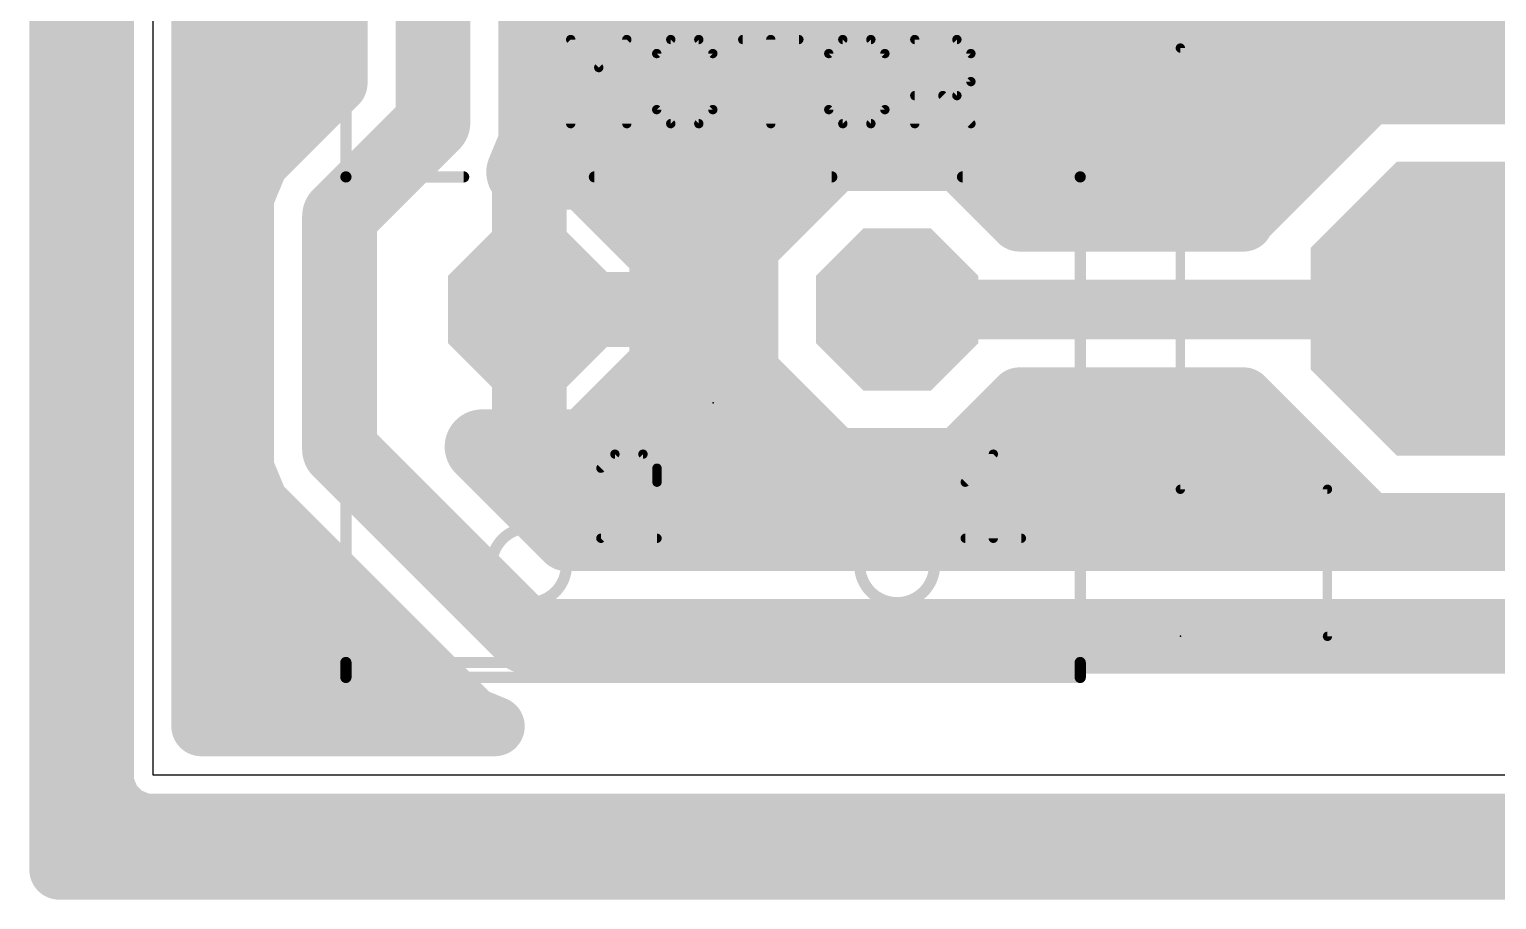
# Model space of a CAD drawing. Extents: x -2.9 to 49.9, y -3.5 to 62.6.
# Drawn here: x -2.95 to 17, y -1.68 to 10.16 of the extents above; entities that cross this region are included whole.
import ezdxf

# ---------------------------------------------------------------- set-up
doc = ezdxf.new("R2010")
doc.units = 0
for name, color, linetype in [('16', 175, 'CONTINUOUS'), ('17', 82, 'CONTINUOUS'), ('20', 251, 'CONTINUOUS'), ('21', 253, 'CONTINUOUS'), ('23', 7, 'CONTINUOUS'), ('25', 253, 'CONTINUOUS')]:
    doc.layers.add(name, color=color, linetype=linetype)

# ---------------------------------------------------------------- blocks, each defined once
blk = doc.blocks.new('OCTAGONP')
at = {"const_width": 0.5}
blk.add_lwpolyline([(-0.25, -0.1036), (-0.25, 0.1036), (-0.1036, 0.25), (0.1036, 0.25), (0.25, 0.1036), (0.25, -0.1036), (0.1036, -0.25), (-0.1036, -0.25), (-0.25, -0.1036), (-0.25, 0.1036)], dxfattribs=at)

msp = doc.modelspace()

# ---------------------------------------------------------------- linework, layer by layer
at = {"layer": '16'}
for points, const_width in [([(-2.54, -1.27), (-2.54, 62.23)], 0.8128), ([(-1.9304, 60.8286), (-1.9304, 0.1514)], 0.8128), ([(2.54, 17.78), (2.54, 8.89)], 1.016), ([(1.143, 11.4813), (1.143, 9.4687)], 1.016), ([(3.937, 8.6121), (3.937, 11.4813)], 1.016), ([(3.8354, 8.6323), (3.8354, 11.3673)], 0.8128), ([(-0.508, 0.782), (-0.508, 11.03)], 1.016), ([(-0.6096, 0.6804), (-0.6096, 10.8776)], 0.8128), ([(-2.54, 10.5664), (-1.9304, 10.5664)], 0.8128), ([(-0.6096, 10.5664), (-0.3334, 10.5664)], 0.8128), ([(-0.4632, 10.6962), (-0.0988, 10.3318)], 0.8128), ([(3.8354, 10.5664), (27.3876, 10.5664)], 0.8128), ([(-0.508, 10.16), (1.143, 10.16)], 1.016), ([(-0.0988, 10.3318), (0.3773, 10.1346)], 0.8128), ([(0.8927, 10.1346), (1.2446, 10.2804)], 0.8128), ([(1.2446, 10.2804), (1.2446, 9.4266)], 0.8128), ([(3.937, 10.16), (27.54, 10.16)], 1.016), ([(0.3773, 10.1346), (0.8927, 10.1346)], 0.8128), ([(-2.54, 9.7536), (-1.9304, 9.7536)], 0.8128), ([(-0.6096, 9.7536), (1.2446, 9.7536)], 0.8128), ([(1.143, 9.4687), (0.4787, 8.8043)], 1.016), ([(3.8354, 9.7536), (27.6741, 9.7536)], 0.8128), ([(1.2446, 9.4266), (0.5362, 8.7182)], 0.8128), ([(15.2242, 9.3764), (13.4932, 7.6454)], 1.016), ([(17.7227, 9.3764), (15.2242, 9.3764)], 1.016), ([(-0.508, 9.144), (0.8183, 9.144)], 1.016), ([(3.937, 9.144), (14.9918, 9.144)], 1.016), ([(15.2663, 9.2748), (13.5591, 7.5676)], 0.8128), ([(17.6806, 9.2748), (15.2663, 9.2748)], 0.8128), ([(2.54, 8.89), (1.27, 7.62)], 1.016), ([(-2.54, 8.9408), (-1.9304, 8.9408)], 0.8128), ([(-0.6096, 8.9408), (0.7588, 8.9408)], 0.8128), ([(0.4787, 8.8043), (0.0857, 8.4113)], 1.016), ([(3.8354, 8.9408), (14.9323, 8.9408)], 0.8128), ([(0.5362, 8.7182), (0.1718, 8.3538)], 0.8128), ([(3.7733, 8.2169), (3.937, 8.6121)], 1.016), ([(3.7264, 8.3693), (3.8354, 8.6323)], 0.8128), ([(7.9715, 8.4709), (6.7291, 7.2285)], 1.016), ([(9.7285, 8.4709), (7.9715, 8.4709)], 1.016), ([(10.554, 7.6454), (9.7285, 8.4709)], 1.016), ([(0.0857, 8.4113), (-0.127, 7.8979)], 1.016), ([(-0.508, 8.128), (-0.0317, 8.128)], 1.016), ([(0.1718, 8.3538), (-0.0254, 7.8777)], 0.8128), ([(3.85, 8.2169), (3.7733, 8.2169)], 1.016), ([(4.6864, 8.3693), (3.7264, 8.3693)], 0.8128), ([(4.6233, 8.2169), (3.85, 8.2169)], 1.016), ([(3.85, 8.2169), (3.85, 6.35)], 1.016), ([(3.85, 6.35), (3.85, 8.2169)], 1.016), ([(3.85, 8.128), (3.85, 8.128)], 1.016), ([(5.7169, 7.1233), (4.6233, 8.2169)], 1.016), ([(4.7122, 8.128), (7.6286, 8.128)], 1.016), ([(5.8693, 7.1864), (4.6864, 8.3693)], 0.8128), ([(8.0136, 8.3693), (6.8307, 7.1864)], 0.8128), ([(9.6864, 8.3693), (8.0136, 8.3693)], 0.8128), ([(10.5119, 7.5438), (9.6864, 8.3693)], 0.8128), ([(10.0714, 8.128), (13.9758, 8.128)], 1.016), ([(-2.54, 8.128), (-1.9304, 8.128)], 0.8128), ([(-0.6096, 8.128), (0.0783, 8.128)], 0.8128), ([(-0.127, 7.8979), (-0.127, 4.1671)], 1.016), ([(4.9277, 8.128), (7.7723, 8.128)], 0.8128), ([(9.9277, 8.128), (14.1195, 8.128)], 0.8128), ([(-0.0254, 7.8777), (-0.0254, 4.1873)], 0.8128), ([(1.27, 7.62), (1.27, 4.445)], 1.016), ([(13.4932, 7.6454), (10.554, 7.6454)], 1.016), ([(13.5591, 7.5438), (10.5119, 7.5438)], 0.8128), ([(13.5591, 7.5676), (13.5591, 7.5438)], 0.8128), ([(-2.54, 7.3152), (-1.9304, 7.3152)], 0.8128), ([(-0.6096, 7.3152), (-0.0254, 7.3152)], 0.8128), ([(-0.508, 7.112), (-0.127, 7.112)], 1.016), ([(3.85, 7.112), (3.85, 7.112)], 1.016), ([(5.7169, 6.35), (5.7169, 7.1233)], 1.016), ([(5.7169, 7.112), (6.7291, 7.112)], 1.016), ([(5.7405, 7.3152), (6.9595, 7.3152)], 0.8128), ([(5.8693, 5.5136), (5.8693, 7.1864)], 0.8128), ([(6.7291, 7.2285), (6.7291, 5.4715)], 1.016), ([(6.8307, 7.1864), (6.8307, 5.5136)], 0.8128), ([(-2.54, 6.5024), (-1.9304, 6.5024)], 0.8128), ([(-0.6096, 6.5024), (-0.0254, 6.5024)], 0.8128), ([(3.85, 4.4831), (3.85, 6.35)], 1.016), ([(3.85, 6.35), (3.85, 6.35)], 1.016), ([(3.85, 6.35), (3.85, 4.4831)], 1.016), ([(5.7169, 6.35), (3.85, 6.35)], 1.016), ([(3.85, 6.35), (3.85, 6.35)], 1.016), ([(3.85, 6.35), (5.7169, 6.35)], 1.016), ([(3.85, 6.35), (3.85, 6.35)], 1.016), ([(5.7169, 5.5767), (5.7169, 6.35)], 1.016), ([(5.8693, 6.5024), (6.8307, 6.5024)], 0.8128), ([(-0.508, 6.096), (-0.127, 6.096)], 1.016), ([(3.85, 6.096), (3.85, 6.096)], 1.016), ([(5.7169, 6.096), (6.7291, 6.096)], 1.016), ([(8.85, 6.35), (16.463, 6.35)], 0.8128), ([(16.463, 6.35), (16.4735, 6.3604)], 0.8128), ([(-2.54, 5.6896), (-1.9304, 5.6896)], 0.8128), ([(-0.6096, 5.6896), (-0.0254, 5.6896)], 0.8128), ([(4.6233, 4.4831), (5.7169, 5.5767)], 1.016), ([(5.8693, 5.6896), (6.8307, 5.6896)], 0.8128), ([(4.6864, 4.3307), (5.8693, 5.5136)], 0.8128), ([(6.7291, 5.4715), (7.9715, 4.2291)], 1.016), ([(6.8307, 5.5136), (8.0136, 4.3307)], 0.8128), ([(-0.508, 5.08), (-0.127, 5.08)], 1.016), ([(3.85, 5.08), (3.85, 5.08)], 1.016), ([(5.2202, 5.08), (7.1206, 5.08)], 1.016), ([(9.7285, 4.2291), (10.554, 5.0546)], 1.016), ([(9.6864, 4.3307), (10.5119, 5.1562)], 0.8128), ([(10.554, 5.0546), (13.514, 5.0546)], 1.016), ([(10.5119, 5.1562), (13.5591, 5.1562)], 0.8128), ([(13.514, 5.0546), (15.2242, 3.3444)], 1.016), ([(13.5591, 5.1562), (13.5591, 5.1532)], 0.8128), ([(13.5591, 5.1532), (15.2663, 3.446)], 0.8128), ([(-2.54, 4.8768), (-1.9304, 4.8768)], 0.8128), ([(-0.6096, 4.8768), (-0.0254, 4.8768)], 0.8128), ([(5.2325, 4.8768), (7.4675, 4.8768)], 0.8128), ([(10.2325, 4.8768), (13.8355, 4.8768)], 0.8128), ([(4.3887, 3.302), (3.2075, 4.4831)], 1.016), ([(3.2075, 4.4831), (3.85, 4.4831)], 1.016), ([(3.85, 4.4831), (4.6233, 4.4831)], 1.016), ([(1.27, 4.445), (3.81, 1.905)], 1.016), ([(-0.127, 4.1671), (0.0857, 3.6537)], 1.016), ([(-0.0254, 4.1873), (0.1718, 3.7112)], 0.8128), ([(4.3466, 3.2004), (3.2163, 4.3307)], 0.8128), ([(3.2163, 4.3307), (4.6864, 4.3307)], 0.8128), ([(7.9715, 4.2291), (9.7285, 4.2291)], 1.016), ([(8.0136, 4.3307), (9.6864, 4.3307)], 0.8128), ([(-2.54, 4.064), (-1.9304, 4.064)], 0.8128), ([(-0.508, 4.064), (-0.0843, 4.064)], 1.016), ([(-0.6096, 4.064), (0.0257, 4.064)], 0.8128), ([(3.483, 4.064), (14.6483, 4.064)], 0.8128), ([(3.6267, 4.064), (14.5046, 4.064)], 1.016), ([(0.0857, 3.6537), (2.6257, 1.1137)], 1.016), ([(0.1718, 3.7112), (2.7118, 1.1712)], 0.8128), ([(33.0763, 3.302), (4.3887, 3.302)], 1.016), ([(15.2242, 3.3444), (17.7227, 3.3444)], 1.016), ([(15.2663, 3.446), (17.6806, 3.446)], 0.8128), ([(-2.54, 3.2512), (-1.9304, 3.2512)], 0.8128), ([(-0.6096, 3.2512), (0.6318, 3.2512)], 0.8128), ([(4.2958, 3.2512), (33.1692, 3.2512)], 0.8128), ([(33.1184, 3.2004), (4.3466, 3.2004)], 0.8128), ([(-0.508, 3.048), (0.6913, 3.048)], 1.016), ([(-2.54, 2.4384), (-1.9304, 2.4384)], 0.8128), ([(-0.6096, 2.4384), (1.4446, 2.4384)], 0.8128), ([(-0.508, 2.032), (1.7073, 2.032)], 1.016), ([(3.81, 1.905), (33.655, 1.905)], 1.016), ([(-2.54, 1.6256), (-1.9304, 1.6256)], 0.8128), ([(-0.6096, 1.6256), (2.2574, 1.6256)], 0.8128), ([(2.6257, 1.1137), (2.9573, 0.782)], 1.016), ([(-0.508, 1.016), (2.7233, 1.016)], 1.016), ([(2.7118, 1.1712), (3.0762, 0.8068)], 0.8128), ([(-2.54, 0.8128), (-1.9304, 0.8128)], 0.8128), ([(2.9573, 0.782), (-0.508, 0.782)], 1.016), ([(-0.6096, 0.8128), (3.0702, 0.8128)], 0.8128), ([(3.0762, 0.8068), (3.3814, 0.6804)], 0.8128), ([(3.3814, 0.6804), (-0.6096, 0.6804)], 0.8128), ([(-2.54, 0), (-1.9304, 0)], 0.8128), ([(-1.9304, 0.1514), (-1.9304, -0.1114)], 0.8128), ([(-1.9304, -0.1114), (-1.8299, -0.3541)], 0.8128), ([(-1.8299, -0.3541), (-1.6441, -0.5399)], 0.8128), ([(-1.6441, -0.5399), (-1.4014, -0.6404)], 0.8128), ([(-1.4014, -0.6404), (48.0614, -0.6404)], 0.8128), ([(-2.54, -0.8128), (49.53, -0.8128)], 0.8128), ([(49.53, -1.27), (-2.54, -1.27)], 0.8128)]:
    msp.add_lwpolyline(points, dxfattribs=dict(at, const_width=const_width))
for points, const_width in [([(-0.508, 10.414, 1), (-0.508, 9.906)], 0.508), ([(-0.021, 10.5195, 1), (-0.1765, 10.1441)], 0.4064), ([(-0.2425, 10.1881, 1), (0.0449, 10.4755)], 0.4064), ([(1.4478, 10.2804, 1), (1.0414, 10.2804)], 0.4064), ([(1.143, 9.906, 1), (1.143, 10.414)], 0.508), ([(1.3224, 10.0926, 1), (1.1668, 10.4681)], 0.4064), ([(3.937, 10.414, 1), (3.937, 9.906)], 0.508), ([(0.3773, 10.3378, 1), (0.3773, 9.9314)], 0.4064), ([(0.2996, 9.9469, 1), (0.4551, 10.3223)], 0.4064), ([(0.8149, 10.3223, 1), (0.9704, 9.9469)], 0.4064), ([(0.8927, 9.9314, 1), (0.8927, 10.3378)], 0.4064), ([(-2.54, 9.9568, 1), (-2.54, 9.5504)], 0.4064), ([(-1.9304, 9.5504, 1), (-1.9304, 9.9568)], 0.4064), ([(-0.6096, 9.9568, 1), (-0.6096, 9.5504)], 0.4064), ([(1.3226, 9.289, 1), (0.9634, 9.6483)], 0.508), ([(1.2446, 9.5504, 1), (1.2446, 9.9568)], 0.4064), ([(3.8354, 9.9568, 1), (3.8354, 9.5504)], 0.4064), ([(1.3883, 9.2829, 1), (1.1009, 9.5703)], 0.4064), ([(15.2242, 9.6304, 1), (15.2242, 9.1224)], 0.508), ([(15.4038, 9.1968, 1), (15.0446, 9.556)], 0.508), ([(-0.508, 9.398, 1), (-0.508, 8.89)], 0.508), ([(0.8183, 8.89, 1), (0.8183, 9.398)], 0.508), ([(0.889, 9.4687, 1), (1.397, 9.4687)], 0.508), ([(1.0414, 9.4266, 1), (1.4478, 9.4266)], 0.4064), ([(3.937, 9.398, 1), (3.937, 8.89)], 0.508), ([(14.9918, 8.89, 1), (14.9918, 9.398)], 0.508), ([(15.2663, 9.478, 1), (15.2663, 9.0716)], 0.4064), ([(15.41, 9.1311, 1), (15.1226, 9.4185)], 0.4064), ([(2.7196, 8.7104, 1), (2.3604, 9.0696)], 0.508), ([(-2.54, 9.144, 1), (-2.54, 8.7376)], 0.4064), ([(-1.9304, 8.7376, 1), (-1.9304, 9.144)], 0.4064), ([(-0.6096, 9.144, 1), (-0.6096, 8.7376)], 0.4064), ([(0.2991, 8.9839, 1), (0.6583, 8.6247)], 0.508), ([(0.6583, 8.6247, 1), (0.2991, 8.9839)], 0.508), ([(0.7588, 8.7376, 1), (0.7588, 9.144)], 0.4064), ([(3.8354, 9.144, 1), (3.8354, 8.7376)], 0.4064), ([(14.9323, 8.7376, 1), (14.9323, 9.144)], 0.4064), ([(0.3925, 8.8619, 1), (0.6799, 8.5745)], 0.4064), ([(0.6799, 8.5745, 1), (0.3925, 8.8619)], 0.4064), ([(2.286, 8.89, 1), (2.794, 8.89)], 0.508), ([(4.0231, 8.5546, 1), (3.6477, 8.7101)], 0.4064), ([(4.1717, 8.5149, 1), (3.7023, 8.7093)], 0.508), ([(7.9715, 8.7249, 1), (7.9715, 8.2169)], 0.508), ([(8.1511, 8.2913, 1), (7.7919, 8.6505)], 0.508), ([(9.9081, 8.6505, 1), (9.5489, 8.2913)], 0.508), ([(9.7285, 8.2169, 1), (9.7285, 8.7249)], 0.508), ([(-0.0939, 8.5909, 1), (0.2653, 8.2317)], 0.508), ([(0.3203, 8.3141, 1), (-0.149, 8.5085)], 0.508), ([(3.683, 8.6121, 1), (4.191, 8.6121)], 0.508), ([(3.6322, 8.6323, 1), (4.0386, 8.6323)], 0.4064), ([(-0.508, 8.382, 1), (-0.508, 7.874)], 0.508), ([(-0.0317, 7.874, 1), (-0.0317, 8.382)], 0.508), ([(0.0281, 8.4975, 1), (0.3155, 8.2101)], 0.4064), ([(0.3595, 8.276, 1), (-0.0159, 8.4315)], 0.4064), ([(3.7733, 8.4709, 1), (3.7733, 7.9629)], 0.508), ([(3.7264, 8.5725, 1), (3.7264, 8.1661)], 0.4064), ([(3.5387, 8.4471, 1), (3.9142, 8.2915)], 0.4064), ([(3.85, 8.4709, 1), (3.85, 7.9629)], 0.508), ([(4.104, 8.2169, 1), (3.596, 8.2169)], 0.508), ([(4.104, 8.2169, 1), (3.596, 8.2169)], 0.508), ([(3.85, 8.382, 1), (3.85, 7.874)], 0.508), ([(3.85, 7.9629, 1), (3.85, 8.4709)], 0.508), ([(3.85, 7.874, 1), (3.85, 8.382)], 0.508), ([(4.8029, 8.3965, 1), (4.4437, 8.0373)], 0.508), ([(4.7122, 8.382, 1), (4.7122, 7.874)], 0.508), ([(4.8301, 8.513, 1), (4.5427, 8.2256)], 0.4064), ([(4.6233, 7.9629, 1), (4.6233, 8.4709)], 0.508), ([(4.6864, 8.1661, 1), (4.6864, 8.5725)], 0.4064), ([(7.6286, 7.874, 1), (7.6286, 8.382)], 0.508), ([(8.0136, 8.5725, 1), (8.0136, 8.1661)], 0.4064), ([(8.1573, 8.2256, 1), (7.8699, 8.513)], 0.4064), ([(9.8301, 8.513, 1), (9.5427, 8.2256)], 0.4064), ([(9.6864, 8.1661, 1), (9.6864, 8.5725)], 0.4064), ([(10.0714, 8.382, 1), (10.0714, 7.874)], 0.508), ([(13.9758, 7.874, 1), (13.9758, 8.382)], 0.508), ([(-2.54, 8.3312, 1), (-2.54, 7.9248)], 0.4064), ([(-1.9304, 7.9248, 1), (-1.9304, 8.3312)], 0.4064), ([(-0.6096, 8.3312, 1), (-0.6096, 7.9248)], 0.4064), ([(0.127, 7.8979, 1), (-0.381, 7.8979)], 0.508), ([(0.0783, 7.9248, 1), (0.0783, 8.3312)], 0.4064), ([(3.5386, 8.3141, 1), (4.008, 8.1197)], 0.508), ([(4.9277, 8.3312, 1), (4.9277, 7.9248)], 0.4064), ([(7.7723, 7.9248, 1), (7.7723, 8.3312)], 0.4064), ([(9.9277, 8.3312, 1), (9.9277, 7.9248)], 0.4064), ([(14.1195, 7.9248, 1), (14.1195, 8.3312)], 0.4064), ([(-0.3617, 7.9951, 1), (0.1077, 7.8007)], 0.508), ([(0.1778, 7.8777, 1), (-0.2286, 7.8777)], 0.4064), ([(-0.2131, 7.9554, 1), (0.1623, 7.7999)], 0.4064), ([(1.524, 7.62, 1), (1.016, 7.62)], 0.508), ([(1.0904, 7.7996, 1), (1.4496, 7.4404)], 0.508), ([(10.554, 7.8994, 1), (10.554, 7.3914)], 0.508), ([(10.3744, 7.4658, 1), (10.7336, 7.825)], 0.508), ([(13.3136, 7.825, 1), (13.6728, 7.4658)], 0.508), ([(13.4932, 7.3914, 1), (13.4932, 7.8994)], 0.508), ([(10.5119, 7.747, 1), (10.5119, 7.3406)], 0.4064), ([(10.3682, 7.4001, 1), (10.6556, 7.6875)], 0.4064), ([(13.7623, 7.5676, 1), (13.3559, 7.5676)], 0.4064), ([(13.4154, 7.7113, 1), (13.7027, 7.4239)], 0.4064), ([(13.5591, 7.3406, 1), (13.5591, 7.747)], 0.4064), ([(-2.54, 7.5184, 1), (-2.54, 7.112)], 0.4064), ([(-1.9304, 7.112, 1), (-1.9304, 7.5184)], 0.4064), ([(-0.6096, 7.5184, 1), (-0.6096, 7.112)], 0.4064), ([(-0.508, 7.366, 1), (-0.508, 6.858)], 0.508), ([(-0.127, 6.858, 1), (-0.127, 7.366)], 0.508), ([(-0.0254, 7.112, 1), (-0.0254, 7.5184)], 0.4064), ([(3.85, 7.366, 1), (3.85, 6.858)], 0.508), ([(3.85, 6.858, 1), (3.85, 7.366)], 0.508), ([(5.9709, 7.1233, 1), (5.4629, 7.1233)], 0.508), ([(5.7169, 7.366, 1), (5.7169, 6.858)], 0.508), ([(5.7405, 7.5184, 1), (5.7405, 7.112)], 0.4064), ([(6.0725, 7.1864, 1), (5.6661, 7.1864)], 0.4064), ([(6.9831, 7.2285, 1), (6.4751, 7.2285)], 0.508), ([(6.5495, 7.4081, 1), (6.9087, 7.0489)], 0.508), ([(7.0339, 7.1864, 1), (6.6275, 7.1864)], 0.4064), ([(6.7291, 6.858, 1), (6.7291, 7.366)], 0.508), ([(6.9595, 7.112, 1), (6.9595, 7.5184)], 0.4064), ([(13.3559, 7.5438, 1), (13.7623, 7.5438)], 0.4064), ([(5.5373, 6.9437, 1), (5.8965, 7.3029)], 0.508), ([(5.7256, 7.0427, 1), (6.013, 7.3301)], 0.4064), ([(6.687, 7.3301, 1), (6.9744, 7.0427)], 0.4064), ([(-2.54, 6.7056, 1), (-2.54, 6.2992)], 0.4064), ([(-1.9304, 6.2992, 1), (-1.9304, 6.7056)], 0.4064), ([(-0.6096, 6.7056, 1), (-0.6096, 6.2992)], 0.4064), ([(-0.0254, 6.2992, 1), (-0.0254, 6.7056)], 0.4064), ([(4.104, 6.35, 1), (3.596, 6.35)], 0.508), ([(3.85, 6.604, 1), (3.85, 6.096)], 0.508), ([(4.104, 6.35, 1), (3.596, 6.35)], 0.508), ([(3.85, 6.604, 1), (3.85, 6.096)], 0.508), ([(4.104, 6.35, 1), (3.596, 6.35)], 0.508), ([(3.85, 6.604, 1), (3.85, 6.096)], 0.508), ([(3.85, 6.604, 1), (3.85, 6.096)], 0.508), ([(3.85, 6.096, 1), (3.85, 6.604)], 0.508), ([(3.85, 6.096, 1), (3.85, 6.604)], 0.508), ([(5.9709, 6.35, 1), (5.4629, 6.35)], 0.508), ([(5.8693, 6.7056, 1), (5.8693, 6.2992)], 0.4064), ([(5.7169, 6.096, 1), (5.7169, 6.604)], 0.508), ([(5.7169, 6.096, 1), (5.7169, 6.604)], 0.508), ([(6.8307, 6.2992, 1), (6.8307, 6.7056)], 0.4064), ([(-0.508, 6.35, 1), (-0.508, 5.842)], 0.508), ([(-0.127, 5.842, 1), (-0.127, 6.35)], 0.508), ([(3.596, 6.35, 1), (4.104, 6.35)], 0.508), ([(3.596, 6.35, 1), (4.104, 6.35)], 0.508), ([(3.596, 6.35, 1), (4.104, 6.35)], 0.508), ([(3.85, 6.35, 1), (3.85, 5.842)], 0.508), ([(3.85, 5.842, 1), (3.85, 6.35)], 0.508), ([(5.4629, 6.35, 1), (5.9709, 6.35)], 0.508), ([(5.7169, 6.35, 1), (5.7169, 5.842)], 0.508), ([(6.7291, 5.842, 1), (6.7291, 6.35)], 0.508), ([(8.85, 6.5532, 1), (8.85, 6.1468)], 0.4064), ([(16.3194, 6.4937, 1), (16.6067, 6.2063)], 0.4064), ([(16.6171, 6.2167, 1), (16.3298, 6.5041)], 0.4064), ([(16.463, 6.1468, 1), (16.463, 6.5532)], 0.4064), ([(-2.54, 5.8928, 1), (-2.54, 5.4864)], 0.4064), ([(-1.9304, 5.4864, 1), (-1.9304, 5.8928)], 0.4064), ([(-0.6096, 5.8928, 1), (-0.6096, 5.4864)], 0.4064), ([(-0.0254, 5.4864, 1), (-0.0254, 5.8928)], 0.4064), ([(5.8965, 5.3971, 1), (5.5373, 5.7563)], 0.508), ([(5.8693, 5.8928, 1), (5.8693, 5.4864)], 0.4064), ([(6.8307, 5.4864, 1), (6.8307, 5.8928)], 0.4064), ([(5.4629, 5.5767, 1), (5.9709, 5.5767)], 0.508), ([(6.013, 5.3699, 1), (5.7256, 5.6573)], 0.4064), ([(6.9087, 5.6511, 1), (6.5495, 5.2919)], 0.508), ([(6.9744, 5.6573, 1), (6.687, 5.3699)], 0.4064), ([(-0.508, 5.334, 1), (-0.508, 4.826)], 0.508), ([(-0.127, 4.826, 1), (-0.127, 5.334)], 0.508), ([(3.85, 5.334, 1), (3.85, 4.826)], 0.508), ([(3.85, 4.826, 1), (3.85, 5.334)], 0.508), ([(5.2202, 5.334, 1), (5.2202, 4.826)], 0.508), ([(5.6661, 5.5136, 1), (6.0725, 5.5136)], 0.4064), ([(6.4751, 5.4715, 1), (6.9831, 5.4715)], 0.508), ([(6.6275, 5.5136, 1), (7.0339, 5.5136)], 0.4064), ([(7.1206, 4.826, 1), (7.1206, 5.334)], 0.508), ([(10.554, 5.3086, 1), (10.554, 4.8006)], 0.508), ([(10.5119, 5.3594, 1), (10.5119, 4.953)], 0.4064), ([(10.7336, 4.875, 1), (10.3744, 5.2342)], 0.508), ([(10.6556, 5.0125, 1), (10.3682, 5.2999)], 0.4064), ([(13.6936, 5.2342, 1), (13.3344, 4.875)], 0.508), ([(13.7623, 5.1562, 1), (13.3559, 5.1562)], 0.4064), ([(13.7027, 5.2969, 1), (13.4154, 5.0096)], 0.4064), ([(13.514, 4.8006, 1), (13.514, 5.3086)], 0.508), ([(13.5591, 4.953, 1), (13.5591, 5.3594)], 0.4064), ([(-2.54, 5.08, 1), (-2.54, 4.6736)], 0.4064), ([(-1.9304, 4.6736, 1), (-1.9304, 5.08)], 0.4064), ([(-0.6096, 5.08, 1), (-0.6096, 4.6736)], 0.4064), ([(-0.0254, 4.6736, 1), (-0.0254, 5.08)], 0.4064), ([(5.2325, 5.08, 1), (5.2325, 4.6736)], 0.4064), ([(7.4675, 4.6736, 1), (7.4675, 5.08)], 0.4064), ([(10.2325, 5.08, 1), (10.2325, 4.6736)], 0.4064), ([(13.3559, 5.1532, 1), (13.7623, 5.1532)], 0.4064), ([(13.8355, 4.6736, 1), (13.8355, 5.08)], 0.4064), ([(3.3872, 4.6627, 1), (3.0279, 4.3035)], 0.508), ([(3.2075, 4.7371, 1), (3.2075, 4.2291)], 0.508), ([(3.85, 4.7371, 1), (3.85, 4.2291)], 0.508), ([(3.85, 4.2291, 1), (3.85, 4.7371)], 0.508), ([(4.6233, 4.2291, 1), (4.6233, 4.7371)], 0.508), ([(1.4496, 4.6246, 1), (1.0904, 4.2654)], 0.508), ([(4.4437, 4.6627, 1), (4.8029, 4.3035)], 0.508), ([(0.1077, 4.2643, 1), (-0.3617, 4.0699)], 0.508), ([(0.1623, 4.2651, 1), (-0.2131, 4.1096)], 0.4064), ([(1.016, 4.445, 1), (1.524, 4.445)], 0.508), ([(3.3599, 4.4744, 1), (3.0726, 4.187)], 0.4064), ([(3.2163, 4.5339, 1), (3.2163, 4.1275)], 0.4064), ([(3.596, 4.4831, 1), (4.104, 4.4831)], 0.508), ([(3.596, 4.4831, 1), (4.104, 4.4831)], 0.508), ([(4.5427, 4.4744, 1), (4.8301, 4.187)], 0.4064), ([(4.6864, 4.1275, 1), (4.6864, 4.5339)], 0.4064), ([(7.9715, 4.4831, 1), (7.9715, 3.9751)], 0.508), ([(7.7919, 4.0495, 1), (8.1511, 4.4087)], 0.508), ([(8.0136, 4.5339, 1), (8.0136, 4.1275)], 0.4064), ([(7.8699, 4.187, 1), (8.1573, 4.4744)], 0.4064), ([(9.5489, 4.4087, 1), (9.9081, 4.0495)], 0.508), ([(9.5427, 4.4744, 1), (9.8301, 4.187)], 0.4064), ([(9.7285, 3.9751, 1), (9.7285, 4.4831)], 0.508), ([(9.6864, 4.1275, 1), (9.6864, 4.5339)], 0.4064), ([(-2.54, 4.2672, 1), (-2.54, 3.8608)], 0.4064), ([(-1.9304, 3.8608, 1), (-1.9304, 4.2672)], 0.4064), ([(-0.508, 4.318, 1), (-0.508, 3.81)], 0.508), ([(-0.6096, 4.2672, 1), (-0.6096, 3.8608)], 0.4064), ([(-0.381, 4.1671, 1), (0.127, 4.1671)], 0.508), ([(-0.2286, 4.1873, 1), (0.1778, 4.1873)], 0.4064), ([(-0.0843, 3.81, 1), (-0.0843, 4.318)], 0.508), ([(0.0257, 3.8608, 1), (0.0257, 4.2672)], 0.4064), ([(3.483, 4.2672, 1), (3.483, 3.8608)], 0.4064), ([(3.6267, 4.318, 1), (3.6267, 3.81)], 0.508), ([(14.5046, 3.81, 1), (14.5046, 4.318)], 0.508), ([(14.6483, 3.8608, 1), (14.6483, 4.2672)], 0.4064), ([(0.2653, 3.8333, 1), (-0.0939, 3.4741)], 0.508), ([(-0.149, 3.5565, 1), (0.3203, 3.7509)], 0.508), ([(0.3155, 3.8549, 1), (0.0281, 3.5675)], 0.4064), ([(-0.0159, 3.6335, 1), (0.3595, 3.789)], 0.4064), ([(4.3887, 3.556, 1), (4.3887, 3.048)], 0.508), ([(15.2242, 3.5984, 1), (15.2242, 3.0904)], 0.508), ([(15.2663, 3.6492, 1), (15.2663, 3.2428)], 0.4064), ([(15.1226, 3.3023, 1), (15.41, 3.5897)], 0.4064), ([(-2.54, 3.4544, 1), (-2.54, 3.048)], 0.4064), ([(-1.9304, 3.048, 1), (-1.9304, 3.4544)], 0.4064), ([(-0.6096, 3.4544, 1), (-0.6096, 3.048)], 0.4064), ([(0.6318, 3.048, 1), (0.6318, 3.4544)], 0.4064), ([(4.2958, 3.4544, 1), (4.2958, 3.048)], 0.4064), ([(4.3466, 3.4036, 1), (4.3466, 2.9972)], 0.4064), ([(4.209, 3.1224, 1), (4.5683, 3.4816)], 0.508), ([(15.0446, 3.1648, 1), (15.4038, 3.524)], 0.508), ([(-0.508, 3.302, 1), (-0.508, 2.794)], 0.508), ([(0.6913, 2.794, 1), (0.6913, 3.302)], 0.508), ([(4.2029, 3.0567, 1), (4.4903, 3.3441)], 0.4064), ([(-2.54, 2.6416, 1), (-2.54, 2.2352)], 0.4064), ([(-1.9304, 2.2352, 1), (-1.9304, 2.6416)], 0.4064), ([(-0.6096, 2.6416, 1), (-0.6096, 2.2352)], 0.4064), ([(1.4446, 2.2352, 1), (1.4446, 2.6416)], 0.4064), ([(-0.508, 2.286, 1), (-0.508, 1.778)], 0.508), ([(1.7073, 1.778, 1), (1.7073, 2.286)], 0.508), ([(3.81, 2.159, 1), (3.81, 1.651)], 0.508), ([(3.6304, 1.7254, 1), (3.9896, 2.0846)], 0.508), ([(-2.54, 1.8288, 1), (-2.54, 1.4224)], 0.4064), ([(-1.9304, 1.4224, 1), (-1.9304, 1.8288)], 0.4064), ([(-0.6096, 1.8288, 1), (-0.6096, 1.4224)], 0.4064), ([(2.2574, 1.4224, 1), (2.2574, 1.8288)], 0.4064), ([(2.8053, 1.2933, 1), (2.4461, 0.9341)], 0.508), ([(-0.508, 1.27, 1), (-0.508, 0.762)], 0.508), ([(2.4461, 0.9341, 1), (2.8053, 1.2933)], 0.508), ([(2.8555, 1.3149, 1), (2.5681, 1.0275)], 0.4064), ([(2.5681, 1.0275, 1), (2.8555, 1.3149)], 0.4064), ([(2.7233, 0.762, 1), (2.7233, 1.27)], 0.508), ([(-2.54, 1.016, 1), (-2.54, 0.6096)], 0.4064), ([(-1.9304, 0.6096, 1), (-1.9304, 1.016)], 0.4064), ([(-0.508, 1.036, 1), (-0.508, 0.528)], 0.508), ([(-0.6096, 1.016, 1), (-0.6096, 0.6096)], 0.4064), ([(2.7777, 0.6024, 1), (3.137, 0.9616)], 0.508), ([(3.154, 0.9945, 1), (2.9985, 0.6191)], 0.4064), ([(2.9573, 0.528, 1), (2.9573, 1.036)], 0.508), ([(3.0702, 0.6096, 1), (3.0702, 1.016)], 0.4064), ([(-0.6096, 0.8836, 1), (-0.6096, 0.4772)], 0.4064), ([(-0.762, 0.782, 1), (-0.254, 0.782)], 0.508), ([(2.9325, 0.6631, 1), (3.2199, 0.9505)], 0.4064), ([(3.3037, 0.4927, 1), (3.4592, 0.8681)], 0.4064), ([(3.3814, 0.4772, 1), (3.3814, 0.8836)], 0.4064), ([(-0.8128, 0.6804, 1), (-0.4064, 0.6804)], 0.4064), ([(-2.54, 0.2032, 1), (-2.54, -0.2032)], 0.4064), ([(-1.7272, 0.1514, 1), (-2.1336, 0.1514)], 0.4064), ([(-1.9304, -0.2032, 1), (-1.9304, 0.2032)], 0.4064), ([(-2.1336, 0.1514, 1), (-1.7272, 0.1514)], 0.4064), ([(-1.7427, -0.0336, 1), (-2.1181, -0.1891)], 0.4064), ([(-2.1336, -0.1114, 1), (-1.7272, -0.1114)], 0.4064), ([(-1.6862, -0.2104, 1), (-1.9735, -0.4978)], 0.4064), ([(-2.0176, -0.4318, 1), (-1.6421, -0.2763)], 0.4064), ([(-1.5663, -0.3521, 1), (-1.7218, -0.7276)], 0.4064), ([(-1.7878, -0.6835, 1), (-1.5004, -0.3962)], 0.4064), ([(-1.4014, -0.4372, 1), (-1.4014, -0.8436)], 0.4064), ([(-1.4791, -0.8281, 1), (-1.3236, -0.4527)], 0.4064), ([(-2.54, -0.6096, 1), (-2.54, -1.016)], 0.4064), ([(-2.54, -1.0668, 1), (-2.54, -1.4732)], 0.4064), ([(-2.7432, -1.27, 1), (-2.3368, -1.27)], 0.4064)]:
    msp.add_lwpolyline(points, format="xyb", dxfattribs=dict(at, const_width=const_width))
at = {"layer": '20'}
for p, q in [((-1.27, 60.96), (-1.27, 0.02)), ((-1.27, 0.02), (47.93, 0.02))]:
    msp.add_line(p, q, dxfattribs=at)
at = {"layer": '21'}
for points, const_width in [([(1.357, 8.153), (1.357, 10.541)], 0.1524), ([(11.339, 10.541), (11.339, 8.153)], 0.1524), ([(35.7, 9.905), (12.7, 9.905)], 0.127), ([(12.7, 9.905), (12.7, 3.905)], 0.127), ([(2.957, 8.153), (1.357, 8.153)], 0.1524), ([(1.357, 1.549), (1.357, 8.153)], 0.1524), ([(7.961, 8.153), (4.735, 8.153)], 0.1524), ([(11.339, 8.153), (9.739, 8.153)], 0.1524), ([(11.339, 8.153), (11.339, 1.549)], 0.1524), ([(5.0138, 4.3825), (4.8231, 4.1918)], 0.127), ([(5.3951, 4.3825), (5.0138, 4.3825)], 0.127), ([(5.5858, 4.1918), (5.3951, 4.3825)], 0.127), ([(9.7761, 4.0011), (10.1574, 4.3825)], 0.127), ([(10.1574, 4.3825), (10.1574, 3.2385)], 0.127), ([(5.5858, 4.0011), (5.5858, 4.1918)], 0.127), ([(4.8231, 3.2385), (5.5858, 4.0011)], 0.127), ([(12.7, 3.905), (14.7, 3.905)], 0.127), ([(14.7, 3.905), (14.7, 1.905)], 0.127), ([(5.5858, 3.2385), (4.8231, 3.2385)], 0.127), ([(9.7761, 3.2385), (10.5388, 3.2385)], 0.127), ([(14.7, 1.905), (33.7, 1.905)], 0.127), ([(1.357, 1.346), (1.357, 1.549)], 0.1524), ([(11.339, 1.549), (1.357, 1.549)], 0.1524), ([(11.339, 1.549), (11.339, 1.346)], 0.1524), ([(1.357, 1.346), (11.339, 1.346)], 0.1524)]:
    msp.add_lwpolyline(points, dxfattribs=dict(at, const_width=const_width))
for points, const_width in [([(12.7, 9.9368, 1), (12.7, 9.8733)], 0.0635), ([(12.7318, 9.905, 1), (12.6683, 9.905)], 0.0635), ([(1.357, 8.1911, 1), (1.357, 8.1149)], 0.0762), ([(1.3951, 8.153, 1), (1.3189, 8.153)], 0.0762), ([(1.3189, 8.153, 1), (1.3951, 8.153)], 0.0762), ([(2.957, 8.1149, 1), (2.957, 8.1911)], 0.0762), ([(4.735, 8.1911, 1), (4.735, 8.1149)], 0.0762), ([(7.961, 8.1149, 1), (7.961, 8.1911)], 0.0762), ([(9.739, 8.1911, 1), (9.739, 8.1149)], 0.0762), ([(11.3771, 8.153, 1), (11.3009, 8.153)], 0.0762), ([(11.3009, 8.153, 1), (11.3771, 8.153)], 0.0762), ([(11.339, 8.1149, 1), (11.339, 8.1911)], 0.0762), ([(5.0138, 4.4142, 1), (5.0138, 4.3507)], 0.0635), ([(5.0362, 4.36, 1), (4.9913, 4.4049)], 0.0635), ([(5.4175, 4.4049, 1), (5.3726, 4.36)], 0.0635), ([(5.3951, 4.3507, 1), (5.3951, 4.4142)], 0.0635), ([(10.1892, 4.3825, 1), (10.1257, 4.3825)], 0.0635), ([(10.1799, 4.36, 1), (10.135, 4.4049)], 0.0635), ([(4.8007, 4.2143, 1), (4.8456, 4.1694)], 0.0635), ([(5.6175, 4.1918, 1), (5.554, 4.1918)], 0.0635), ([(5.5633, 4.1694, 1), (5.6082, 4.2143)], 0.0635), ([(5.554, 4.0011, 1), (5.6175, 4.0011)], 0.0635), ([(5.6082, 3.9787, 1), (5.5633, 4.0236)], 0.0635), ([(9.7537, 4.0236, 1), (9.7986, 3.9787)], 0.0635), ([(12.7, 3.9368, 1), (12.7, 3.8733)], 0.0635), ([(12.6683, 3.905, 1), (12.7318, 3.905)], 0.0635), ([(14.7318, 3.905, 1), (14.6683, 3.905)], 0.0635), ([(14.7, 3.8733, 1), (14.7, 3.9368)], 0.0635), ([(3.8462, 2.3622, 1), (3.8462, 3.3782, 1), (3.8462, 2.3622)], 0.1524), ([(8.85, 2.3622, 1), (8.85, 3.3782, 1), (8.85, 2.3622)], 0.1524), ([(4.8231, 3.2703, 1), (4.8231, 3.2067)], 0.0635), ([(4.8007, 3.261, 1), (4.8456, 3.216)], 0.0635), ([(5.5858, 3.2067, 1), (5.5858, 3.2703)], 0.0635), ([(9.7761, 3.2703, 1), (9.7761, 3.2067)], 0.0635), ([(10.1257, 3.2385, 1), (10.1892, 3.2385)], 0.0635), ([(10.5388, 3.2067, 1), (10.5388, 3.2703)], 0.0635), ([(14.7, 1.9367, 1), (14.7, 1.8733)], 0.0635), ([(14.6683, 1.905, 1), (14.7318, 1.905)], 0.0635), ([(1.3951, 1.549, 1), (1.3189, 1.549)], 0.0762), ([(1.357, 1.5871, 1), (1.357, 1.5109)], 0.0762), ([(11.3771, 1.549, 1), (11.3009, 1.549)], 0.0762), ([(11.339, 1.5109, 1), (11.339, 1.5871)], 0.0762), ([(1.3189, 1.549, 1), (1.3951, 1.549)], 0.0762), ([(1.357, 1.3841, 1), (1.357, 1.3079)], 0.0762), ([(11.3009, 1.549, 1), (11.3771, 1.549)], 0.0762), ([(11.339, 1.3079, 1), (11.339, 1.3841)], 0.0762), ([(1.3189, 1.346, 1), (1.3951, 1.346)], 0.0762), ([(11.3009, 1.346, 1), (11.3771, 1.346)], 0.0762)]:
    msp.add_lwpolyline(points, format="xyb", dxfattribs=dict(at, const_width=const_width))
at = {"layer": '23'}
for p in [(6.35, 5.08), (12.7, 1.905)]:
    msp.add_point(p, dxfattribs=at)
at = {"layer": '25', "const_width": 0.127}
for points in [[(4.4127, 8.8773), (4.4127, 10.0213)], [(4.4127, 10.0213), (4.794, 9.64)], [(4.794, 9.64), (5.1754, 10.0213)], [(5.1754, 10.0213), (5.1754, 8.8773)], [(5.7728, 10.0213), (5.5821, 9.8306)], [(6.1541, 10.0213), (5.7728, 10.0213)], [(6.3448, 9.8306), (6.1541, 10.0213)], [(6.7515, 10.0213), (7.5141, 10.0213)], [(7.1328, 8.8773), (7.1328, 10.0213)], [(8.1116, 10.0213), (7.9209, 9.8306)], [(8.4929, 10.0213), (8.1116, 10.0213)], [(8.6835, 9.8306), (8.4929, 10.0213)], [(9.0903, 8.8773), (9.0903, 10.0213)], [(9.0903, 10.0213), (9.6623, 10.0213)], [(9.6623, 10.0213), (9.8529, 9.8306)], [(5.5821, 9.8306), (5.5821, 9.068)], [(6.3448, 9.068), (6.3448, 9.8306)], [(7.9209, 9.8306), (7.9209, 9.068)], [(8.6835, 9.068), (8.6835, 9.8306)], [(9.8529, 9.8306), (9.8529, 9.4493)], [(9.8529, 9.4493), (9.6623, 9.2586)], [(9.6623, 9.2586), (9.0903, 9.2586)], [(9.4716, 9.2586), (9.8529, 8.8773)], [(5.5821, 9.068), (5.7728, 8.8773)], [(6.1541, 8.8773), (6.3448, 9.068)], [(7.9209, 9.068), (8.1116, 8.8773)], [(8.4929, 8.8773), (8.6835, 9.068)], [(5.7728, 8.8773), (6.1541, 8.8773)], [(8.1116, 8.8773), (8.4929, 8.8773)]]:
    msp.add_lwpolyline(points, dxfattribs=at)
at = {"layer": '25', "const_width": 0.0635}
for points in [[(4.4445, 10.0213, 1), (4.381, 10.0213)], [(4.4352, 10.0437, 1), (4.3903, 9.9988)], [(5.2071, 10.0213, 1), (5.1436, 10.0213)], [(5.1978, 9.9988, 1), (5.1529, 10.0437)], [(5.7728, 10.053, 1), (5.7728, 9.9895)], [(5.7952, 9.9988, 1), (5.7503, 10.0437)], [(6.1765, 10.0437, 1), (6.1316, 9.9988)], [(6.1541, 9.9895, 1), (6.1541, 10.053)], [(6.7515, 10.053, 1), (6.7515, 9.9895)], [(7.1646, 10.0213, 1), (7.1011, 10.0213)], [(7.5141, 9.9895, 1), (7.5141, 10.053)], [(8.1116, 10.053, 1), (8.1116, 9.9895)], [(8.134, 9.9988, 1), (8.0891, 10.0437)], [(8.5153, 10.0437, 1), (8.4704, 9.9988)], [(8.4929, 9.9895, 1), (8.4929, 10.053)], [(9.122, 10.0213, 1), (9.0585, 10.0213)], [(9.0903, 10.053, 1), (9.0903, 9.9895)], [(9.6847, 10.0437, 1), (9.6398, 9.9988)], [(9.6623, 9.9895, 1), (9.6623, 10.053)], [(5.5596, 9.8531, 1), (5.6046, 9.8082)], [(5.6139, 9.8306, 1), (5.5504, 9.8306)], [(6.3765, 9.8306, 1), (6.313, 9.8306)], [(6.3223, 9.8082, 1), (6.3672, 9.8531)], [(7.9526, 9.8306, 1), (7.8891, 9.8306)], [(7.8984, 9.8531, 1), (7.9433, 9.8082)], [(8.7153, 9.8306, 1), (8.6518, 9.8306)], [(8.6611, 9.8082, 1), (8.706, 9.8531)], [(9.8847, 9.8306, 1), (9.8212, 9.8306)], [(9.8305, 9.8082, 1), (9.8754, 9.8531)], [(4.7716, 9.6624, 1), (4.8165, 9.6175)], [(4.7716, 9.6175, 1), (4.8165, 9.6624)], [(9.8212, 9.4493, 1), (9.8847, 9.4493)], [(9.8754, 9.4268, 1), (9.8305, 9.4717)], [(9.0903, 9.2904, 1), (9.0903, 9.2269)], [(9.4941, 9.2811, 1), (9.4492, 9.2362)], [(9.6398, 9.2811, 1), (9.6847, 9.2362)], [(9.6623, 9.2269, 1), (9.6623, 9.2904)], [(5.6046, 9.0904, 1), (5.5596, 9.0455)], [(5.5504, 9.068, 1), (5.6139, 9.068)], [(6.313, 9.068, 1), (6.3765, 9.068)], [(6.3672, 9.0455, 1), (6.3223, 9.0904)], [(7.8891, 9.068, 1), (7.9526, 9.068)], [(7.9433, 9.0904, 1), (7.8984, 9.0455)], [(8.6518, 9.068, 1), (8.7153, 9.068)], [(8.706, 9.0455, 1), (8.6611, 9.0904)], [(4.381, 8.8773, 1), (4.4445, 8.8773)], [(5.1436, 8.8773, 1), (5.2071, 8.8773)], [(5.7728, 8.9091, 1), (5.7728, 8.8455)], [(5.7503, 8.8548, 1), (5.7952, 8.8998)], [(6.1316, 8.8998, 1), (6.1765, 8.8548)], [(6.1541, 8.8455, 1), (6.1541, 8.9091)], [(7.1011, 8.8773, 1), (7.1646, 8.8773)], [(8.1116, 8.9091, 1), (8.1116, 8.8455)], [(8.0891, 8.8548, 1), (8.134, 8.8998)], [(8.4704, 8.8998, 1), (8.5153, 8.8548)], [(8.4929, 8.8455, 1), (8.4929, 8.9091)], [(9.0585, 8.8773, 1), (9.122, 8.8773)], [(9.8305, 8.8548, 1), (9.8754, 8.8998)]]:
    msp.add_lwpolyline(points, format="xyb", dxfattribs=at)

# ---------------------------------------------------------------- block references
at = {"layer": '17', "xscale": 4, "yscale": 4}
msp.add_blockref('OCTAGONP', (16.4735, 6.3604), dxfattribs=at)
msp.add_blockref('OCTAGONP', (16.4735, 6.3604), dxfattribs=at)
at = {"layer": '17', "xscale": 2.2098, "yscale": 2.2098, "rotation": 270}
for p in [(3.85, 6.35), (3.85, 6.35), (8.85, 6.35), (8.85, 6.35)]:
    msp.add_blockref('OCTAGONP', p, dxfattribs=at)

doc.saveas('drawing.dxf')
